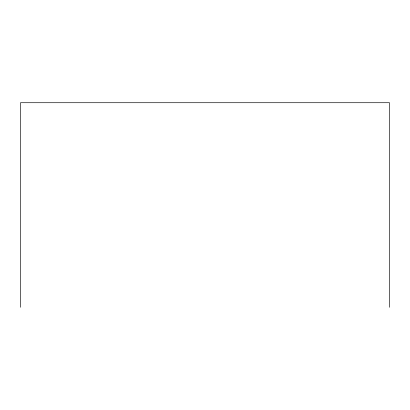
<?xml version="1.0" encoding="UTF-8"?>
<svg xmlns="http://www.w3.org/2000/svg" width="410" height="410" viewBox="0 0 410 410"><rect width="100%" height="100%" fill="white"/><g stroke="black" fill="none" stroke-linecap="round" stroke-linejoin="round"><path stroke-width="0.61" d="M389.5 307.28L389.5 102.72L20.5 102.72L20.5 307.28"/></g></svg>
